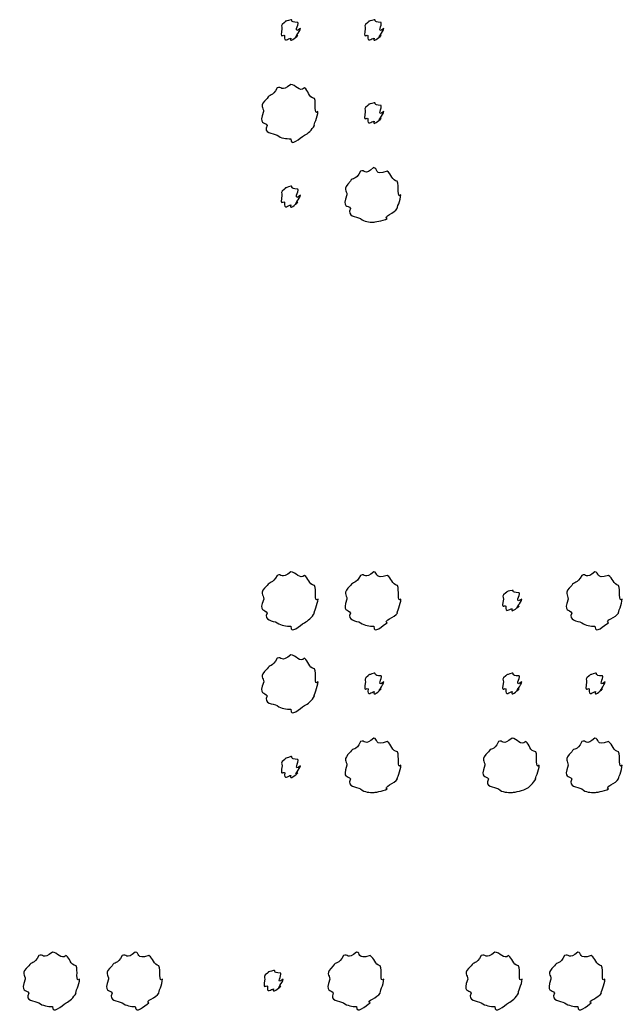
# Model space of a CAD drawing. Header units: millimetres. Extents: x -178 to -32, y 41 to 266.
# Drawn here: x -47.74 to -40.17, y 224.79 to 237.29 of the extents above; entities that cross this region are included whole.
import ezdxf

# ---------------------------------------------------------------- set-up
doc = ezdxf.new("R2010")
doc.units = ezdxf.units.MM
doc.layers.get('0').update_dxf_attribs({"linetype": 'CONTINUOUS'})

msp = doc.modelspace()

# ---------------------------------------------------------------- linework, layer by layer
at = {"color": 0}
for p, q in [((-44.3378, 237.295), (-44.3378, 237.295)), ((-43.2908, 237.295), (-43.2908, 237.295)), ((-44.3378, 236.485), (-44.3378, 236.485)), ((-43.2908, 236.254), (-43.2908, 236.254)), ((-43.2961, 235.438), (-43.2961, 235.438)), ((-44.3378, 235.206), (-44.3378, 235.206)), ((-44.3364, 230.357), (-44.3364, 230.357)), ((-43.2947, 230.357), (-43.2947, 230.357)), ((-40.5126, 230.357), (-40.5126, 230.357)), ((-41.5544, 230.125), (-41.5544, 230.125)), ((-44.3364, 229.315), (-44.3364, 229.315)), ((-43.2894, 229.084), (-43.2894, 229.084)), ((-41.5544, 229.084), (-41.5544, 229.084)), ((-40.507, 229.084), (-40.507, 229.084)), ((-43.2947, 228.268), (-43.2947, 228.268)), ((-41.5544, 228.268), (-41.5544, 228.268)), ((-40.5126, 228.268), (-40.5126, 228.268)), ((-44.3364, 228.036), (-44.3364, 228.036)), ((-47.335, 225.578), (-47.335, 225.578)), ((-46.2933, 225.578), (-46.2933, 225.578)), ((-43.5113, 225.578), (-43.5113, 225.578)), ((-41.7707, 225.578), (-41.7707, 225.578)), ((-40.7289, 225.578), (-40.7289, 225.578)), ((-44.553, 225.346), (-44.553, 225.346))]:
    msp.add_line(p, q, dxfattribs=at)
for points in [[(-44.4151, 237.262), (-44.4758, 237.226), (-44.4482, 237.214), (-44.4482, 237.185)], [(-44.4482, 237.185), (-44.4758, 237.043), (-44.4373, 237.119), (-44.4151, 237.097)], [(-44.3378, 237.295), (-44.4317, 237.271), (-44.3932, 237.284), (-44.4151, 237.262)], [(-44.2496, 237.262), (-44.3653, 237.271), (-44.3008, 237.295), (-44.3378, 237.295)], [(-44.2168, 237.185), (-44.3212, 237.109), (-44.2278, 237.24), (-44.2496, 237.262)], [(-44.2496, 237.097), (-44.3212, 237.043), (-44.2168, 237.148), (-44.2168, 237.185)], [(-43.3677, 237.262), (-43.4245, 237.226), (-43.4008, 237.214), (-43.4008, 237.185)], [(-43.4008, 237.185), (-43.4245, 237.043), (-43.3899, 237.119), (-43.3677, 237.097)], [(-43.2908, 237.295), (-43.3804, 237.271), (-43.3458, 237.284), (-43.3677, 237.262)], [(-43.2026, 237.262), (-43.3141, 237.271), (-43.2534, 237.295), (-43.2908, 237.295)], [(-43.1694, 237.185), (-43.27, 237.109), (-43.1804, 237.24), (-43.2026, 237.262)], [(-43.2026, 237.097), (-43.27, 237.043), (-43.1694, 237.148), (-43.1694, 237.185)], [(-44.4151, 237.097), (-44.4317, 236.999), (-44.3667, 237.064), (-44.3378, 237.064)], [(-44.3378, 237.064), (-44.3653, 236.999), (-44.2718, 237.075), (-44.2496, 237.097)], [(-43.3677, 237.097), (-43.3804, 236.999), (-43.3197, 237.064), (-43.2908, 237.064)], [(-43.2908, 237.064), (-43.3141, 236.999), (-43.2245, 237.075), (-43.2026, 237.097)], [(-44.5089, 236.441), (-44.571, 236.32), (-44.6052, 236.367), (-44.6356, 236.309)], [(-44.3378, 236.485), (-44.4606, 236.378), (-44.4535, 236.47), (-44.5089, 236.441)], [(-44.1671, 236.441), (-44.2249, 236.378), (-44.2786, 236.485), (-44.3378, 236.485)], [(-44.0404, 236.309), (-44.1187, 236.32), (-44.1149, 236.411), (-44.1671, 236.441)], [(-44.6356, 236.309), (-44.7474, 236.206), (-44.6797, 236.198), (-44.6797, 236.143)], [(-43.9963, 236.143), (-44.0567, 236.088), (-44.0101, 236.254), (-44.0404, 236.309)], [(-43.3677, 236.221), (-43.4245, 236.179), (-43.4008, 236.172), (-43.4008, 236.143)], [(-43.2908, 236.254), (-43.3804, 236.223), (-43.3458, 236.243), (-43.3677, 236.221)], [(-43.2026, 236.221), (-43.3141, 236.223), (-43.2534, 236.254), (-43.2908, 236.254)], [(-43.1694, 236.143), (-43.27, 236.062), (-43.1804, 236.198), (-43.2026, 236.221)], [(-44.6797, 236.143), (-44.7474, 235.97), (-44.6645, 236.022), (-44.6356, 235.967)], [(-44.0404, 235.967), (-44.0567, 235.97), (-43.9963, 236.08), (-43.9963, 236.143)], [(-43.4008, 236.143), (-43.4245, 235.996), (-43.3899, 236.077), (-43.3677, 236.055)], [(-43.3677, 236.055), (-43.3804, 235.952), (-43.3197, 236.022), (-43.2908, 236.022)], [(-43.2908, 236.022), (-43.3141, 235.952), (-43.2245, 236.033), (-43.2026, 236.055)], [(-43.2026, 236.055), (-43.27, 235.996), (-43.1694, 236.106), (-43.1694, 236.143)], [(-44.6356, 235.967), (-44.6881, 235.864), (-44.5639, 235.875), (-44.5089, 235.846)], [(-44.1671, 235.846), (-44.1187, 235.864), (-44.0732, 235.914), (-44.0404, 235.967)], [(-44.5089, 235.846), (-44.4606, 235.804), (-44.3957, 235.802), (-44.3378, 235.802)], [(-44.3378, 235.802), (-44.3435, 235.687), (-44.2221, 235.815), (-44.1671, 235.846)], [(-43.2961, 235.438), (-43.4093, 235.327), (-43.4065, 235.423), (-43.4615, 235.394)], [(-43.1253, 235.394), (-43.2961, 235.327), (-43.2368, 235.438), (-43.2961, 235.438)], [(-43.4615, 235.394), (-43.5194, 235.268), (-43.5578, 235.322), (-43.5882, 235.267)], [(-42.9983, 235.267), (-43.0675, 235.268), (-43.0703, 235.363), (-43.1253, 235.394)], [(-44.3378, 235.206), (-44.4317, 235.173), (-44.3932, 235.193), (-44.4151, 235.168)], [(-44.2496, 235.168), (-44.3653, 235.173), (-44.3008, 235.206), (-44.3378, 235.206)], [(-43.5882, 235.267), (-43.6958, 235.158), (-43.6323, 235.154), (-43.6323, 235.096)], [(-42.9542, 235.096), (-43.0096, 235.041), (-42.9683, 235.212), (-42.9983, 235.267)], [(-44.4151, 235.168), (-44.4758, 235.125), (-44.4482, 235.119), (-44.4482, 235.09)], [(-44.4482, 235.09), (-44.4758, 234.944), (-44.4373, 235.027), (-44.4151, 235.002)], [(-44.2168, 235.09), (-44.3212, 235.008), (-44.2278, 235.146), (-44.2496, 235.168)], [(-44.2496, 235.002), (-44.3212, 234.944), (-44.2168, 235.058), (-44.2168, 235.09)], [(-43.6323, 235.096), (-43.6958, 234.92), (-43.6171, 234.976), (-43.5882, 234.925)], [(-42.9983, 234.925), (-43.0096, 234.92), (-42.9542, 235.033), (-42.9542, 235.096)], [(-44.4151, 235.002), (-44.4317, 234.898), (-44.3667, 234.969), (-44.3378, 234.969)], [(-44.3378, 234.969), (-44.3653, 234.898), (-44.2718, 234.98), (-44.2496, 235.002)], [(-43.5882, 234.925), (-43.6379, 234.816), (-43.5165, 234.831), (-43.4615, 234.798)], [(-43.1253, 234.798), (-43.186, 234.816), (-43.0276, 234.873), (-42.9983, 234.925)], [(-43.4615, 234.798), (-43.4093, 234.754), (-43.3511, 234.754), (-43.2961, 234.754)], [(-43.2961, 234.754), (-43.2961, 234.754), (-43.1804, 234.768), (-43.1253, 234.798)], [(-44.5075, 230.313), (-44.5696, 230.197), (-44.6038, 230.241), (-44.6342, 230.186)], [(-44.3364, 230.357), (-44.4592, 230.255), (-44.4525, 230.342), (-44.5075, 230.313)], [(-44.1657, 230.313), (-44.2235, 230.255), (-44.2771, 230.357), (-44.3364, 230.357)], [(-44.039, 230.186), (-44.1173, 230.197), (-44.1134, 230.283), (-44.1657, 230.313)], [(-43.4601, 230.313), (-43.518, 230.197), (-43.5568, 230.241), (-43.5868, 230.186)], [(-43.2947, 230.357), (-43.4079, 230.255), (-43.4051, 230.342), (-43.4601, 230.313)], [(-43.1239, 230.313), (-43.2947, 230.255), (-43.2354, 230.357), (-43.2947, 230.357)], [(-42.9973, 230.186), (-43.0661, 230.197), (-43.0689, 230.283), (-43.1239, 230.313)], [(-40.6777, 230.313), (-40.7356, 230.197), (-40.7744, 230.241), (-40.8047, 230.186)], [(-40.5126, 230.357), (-40.6255, 230.255), (-40.6227, 230.342), (-40.6777, 230.313)], [(-40.3415, 230.313), (-40.5126, 230.255), (-40.4534, 230.357), (-40.5126, 230.357)], [(-40.2149, 230.186), (-40.2837, 230.197), (-40.2865, 230.283), (-40.3415, 230.313)], [(-44.6342, 230.186), (-44.746, 230.087), (-44.6782, 230.073), (-44.6782, 230.015)], [(-43.9949, 230.015), (-44.0556, 229.968), (-44.0087, 230.131), (-44.039, 230.186)], [(-43.5868, 230.186), (-43.6944, 230.087), (-43.6309, 230.073), (-43.6309, 230.015)], [(-42.9532, 230.015), (-43.0082, 229.968), (-42.9669, 230.131), (-42.9973, 230.186)], [(-40.8047, 230.186), (-40.912, 230.087), (-40.8488, 230.073), (-40.8488, 230.015)], [(-40.1708, 230.015), (-40.2258, 229.968), (-40.1846, 230.131), (-40.2149, 230.186)], [(-41.6313, 230.092), (-41.692, 230.057), (-41.6645, 230.044), (-41.6645, 230.015)], [(-41.5544, 230.125), (-41.6479, 230.101), (-41.6094, 230.114), (-41.6313, 230.092)], [(-41.4662, 230.092), (-41.5819, 230.101), (-41.517, 230.125), (-41.5544, 230.125)], [(-41.433, 230.015), (-41.5378, 229.939), (-41.444, 230.07), (-41.4662, 230.092)], [(-44.6782, 230.015), (-44.746, 229.847), (-44.6631, 229.894), (-44.6342, 229.839)], [(-44.039, 229.839), (-44.0556, 229.847), (-43.9949, 229.952), (-43.9949, 230.015)], [(-43.6309, 230.015), (-43.6944, 229.847), (-43.6157, 229.894), (-43.5868, 229.839)], [(-42.9973, 229.839), (-43.0082, 229.847), (-42.9532, 229.952), (-42.9532, 230.015)], [(-41.6645, 230.015), (-41.692, 229.873), (-41.6535, 229.949), (-41.6313, 229.927)], [(-41.6313, 229.927), (-41.6479, 229.829), (-41.5833, 229.894), (-41.5544, 229.894)], [(-41.5544, 229.894), (-41.5819, 229.829), (-41.4881, 229.905), (-41.4662, 229.927)], [(-41.4662, 229.927), (-41.5378, 229.873), (-41.433, 229.978), (-41.433, 230.015)], [(-40.8488, 230.015), (-40.912, 229.847), (-40.8337, 229.894), (-40.8047, 229.839)], [(-40.2149, 229.839), (-40.2258, 229.847), (-40.1708, 229.952), (-40.1708, 230.015)], [(-44.6342, 229.839), (-44.6867, 229.741), (-44.5625, 229.747), (-44.5075, 229.718)], [(-44.1657, 229.718), (-44.1173, 229.741), (-44.0718, 229.786), (-44.039, 229.839)], [(-43.5868, 229.839), (-43.6365, 229.741), (-43.5151, 229.747), (-43.4601, 229.718)], [(-43.1239, 229.718), (-43.1846, 229.741), (-43.0262, 229.786), (-42.9973, 229.839)], [(-40.8047, 229.839), (-40.8541, 229.741), (-40.7331, 229.747), (-40.6777, 229.718)], [(-40.3415, 229.718), (-40.4022, 229.741), (-40.2438, 229.786), (-40.2149, 229.839)], [(-44.5075, 229.718), (-44.4592, 229.682), (-44.3946, 229.674), (-44.3364, 229.674)], [(-44.3364, 229.674), (-44.3421, 229.564), (-44.2207, 229.687), (-44.1657, 229.718)], [(-43.4601, 229.718), (-43.4079, 229.682), (-43.35, 229.674), (-43.2947, 229.674)], [(-43.2947, 229.674), (-43.2947, 229.564), (-43.1789, 229.687), (-43.1239, 229.718)], [(-40.6777, 229.718), (-40.6255, 229.682), (-40.5677, 229.674), (-40.5126, 229.674)], [(-40.5126, 229.674), (-40.5126, 229.564), (-40.3966, 229.687), (-40.3415, 229.718)], [(-44.3364, 229.315), (-44.4592, 229.208), (-44.4525, 229.3), (-44.5075, 229.271)], [(-44.1657, 229.271), (-44.2235, 229.208), (-44.2771, 229.315), (-44.3364, 229.315)], [(-44.5075, 229.271), (-44.5696, 229.15), (-44.6038, 229.197), (-44.6342, 229.139)], [(-44.039, 229.139), (-44.1173, 229.15), (-44.1134, 229.241), (-44.1657, 229.271)], [(-44.6342, 229.139), (-44.746, 229.035), (-44.6782, 229.029), (-44.6782, 228.974)], [(-43.9949, 228.974), (-44.0556, 228.918), (-44.0087, 229.084), (-44.039, 229.139)], [(-43.3663, 229.05), (-43.4231, 229.009), (-43.3994, 229.003), (-43.3994, 228.974)], [(-43.2894, 229.084), (-43.379, 229.053), (-43.3444, 229.073), (-43.3663, 229.05)], [(-43.2012, 229.05), (-43.3126, 229.053), (-43.252, 229.084), (-43.2894, 229.084)], [(-43.168, 228.974), (-43.2685, 228.892), (-43.1789, 229.029), (-43.2012, 229.05)], [(-41.6313, 229.05), (-41.692, 229.009), (-41.6645, 229.003), (-41.6645, 228.974)], [(-41.5544, 229.084), (-41.6479, 229.053), (-41.6094, 229.073), (-41.6313, 229.05)], [(-41.4662, 229.05), (-41.5819, 229.053), (-41.517, 229.084), (-41.5544, 229.084)], [(-41.433, 228.974), (-41.5378, 228.892), (-41.444, 229.029), (-41.4662, 229.05)], [(-40.5843, 229.05), (-40.6407, 229.009), (-40.6171, 229.003), (-40.6171, 228.974)], [(-40.507, 229.084), (-40.5966, 229.053), (-40.562, 229.073), (-40.5843, 229.05)], [(-40.4188, 229.05), (-40.5303, 229.053), (-40.47, 229.084), (-40.507, 229.084)], [(-40.3856, 228.974), (-40.4862, 228.892), (-40.3966, 229.029), (-40.4188, 229.05)], [(-44.6782, 228.974), (-44.746, 228.8), (-44.6631, 228.852), (-44.6342, 228.797)], [(-44.039, 228.797), (-44.0556, 228.8), (-43.9949, 228.91), (-43.9949, 228.974)], [(-43.3994, 228.974), (-43.4231, 228.826), (-43.3885, 228.907), (-43.3663, 228.885)], [(-43.2012, 228.885), (-43.2685, 228.826), (-43.168, 228.936), (-43.168, 228.974)], [(-41.6645, 228.974), (-41.692, 228.826), (-41.6535, 228.907), (-41.6313, 228.885)], [(-41.4662, 228.885), (-41.5378, 228.826), (-41.433, 228.936), (-41.433, 228.974)], [(-40.6171, 228.974), (-40.6407, 228.826), (-40.6061, 228.907), (-40.5843, 228.885)], [(-40.4188, 228.885), (-40.4862, 228.826), (-40.3856, 228.936), (-40.3856, 228.974)], [(-44.6342, 228.797), (-44.6867, 228.694), (-44.5625, 228.705), (-44.5075, 228.676)], [(-44.1657, 228.676), (-44.1173, 228.694), (-44.0718, 228.745), (-44.039, 228.797)], [(-43.3663, 228.885), (-43.379, 228.782), (-43.3183, 228.852), (-43.2894, 228.852)], [(-43.2894, 228.852), (-43.3126, 228.782), (-43.223, 228.863), (-43.2012, 228.885)], [(-41.6313, 228.885), (-41.6479, 228.782), (-41.5833, 228.852), (-41.5544, 228.852)], [(-41.5544, 228.852), (-41.5819, 228.782), (-41.4881, 228.863), (-41.4662, 228.885)], [(-40.5843, 228.885), (-40.5966, 228.782), (-40.5359, 228.852), (-40.507, 228.852)], [(-40.507, 228.852), (-40.5303, 228.782), (-40.4407, 228.863), (-40.4188, 228.885)], [(-44.5075, 228.676), (-44.4592, 228.635), (-44.3946, 228.632), (-44.3364, 228.632)], [(-44.3364, 228.632), (-44.3421, 228.517), (-44.2207, 228.646), (-44.1657, 228.676)], [(-43.4601, 228.224), (-43.518, 228.098), (-43.5568, 228.152), (-43.5868, 228.097)], [(-43.2947, 228.268), (-43.4079, 228.158), (-43.4051, 228.253), (-43.4601, 228.224)], [(-43.1239, 228.224), (-43.2947, 228.158), (-43.2354, 228.268), (-43.2947, 228.268)], [(-42.9973, 228.097), (-43.0661, 228.098), (-43.0689, 228.194), (-43.1239, 228.224)], [(-41.7251, 228.224), (-41.7872, 228.098), (-41.8218, 228.152), (-41.8518, 228.097)], [(-41.5544, 228.268), (-41.6768, 228.158), (-41.6701, 228.253), (-41.7251, 228.224)], [(-41.3833, 228.224), (-41.4412, 228.158), (-41.4951, 228.268), (-41.5544, 228.268)], [(-41.2567, 228.097), (-41.3353, 228.098), (-41.3311, 228.194), (-41.3833, 228.224)], [(-40.6777, 228.224), (-40.7356, 228.098), (-40.7744, 228.152), (-40.8047, 228.097)], [(-40.5126, 228.268), (-40.6255, 228.158), (-40.6227, 228.253), (-40.6777, 228.224)], [(-40.3415, 228.224), (-40.5126, 228.158), (-40.4534, 228.268), (-40.5126, 228.268)], [(-40.2149, 228.097), (-40.2837, 228.098), (-40.2865, 228.194), (-40.3415, 228.224)], [(-43.5868, 228.097), (-43.6944, 227.988), (-43.6309, 227.984), (-43.6309, 227.926)], [(-42.9532, 227.926), (-43.0082, 227.871), (-42.9669, 228.042), (-42.9973, 228.097)], [(-41.8518, 228.097), (-41.9636, 227.988), (-41.8959, 227.984), (-41.8959, 227.926)], [(-41.2126, 227.926), (-41.2732, 227.871), (-41.2263, 228.042), (-41.2567, 228.097)], [(-40.8047, 228.097), (-40.912, 227.988), (-40.8488, 227.984), (-40.8488, 227.926)], [(-40.1708, 227.926), (-40.2258, 227.871), (-40.1846, 228.042), (-40.2149, 228.097)], [(-44.4137, 227.998), (-44.4743, 227.955), (-44.4468, 227.949), (-44.4468, 227.921)], [(-44.4468, 227.921), (-44.4743, 227.774), (-44.4359, 227.857), (-44.4137, 227.832)], [(-44.3364, 228.036), (-44.4302, 228.003), (-44.3918, 228.022), (-44.4137, 227.998)], [(-44.2482, 227.998), (-44.3643, 228.003), (-44.2994, 228.036), (-44.3364, 228.036)], [(-44.2154, 227.921), (-44.3202, 227.838), (-44.2263, 227.976), (-44.2482, 227.998)], [(-44.2482, 227.832), (-44.3202, 227.774), (-44.2154, 227.887), (-44.2154, 227.921)], [(-43.6309, 227.926), (-43.6944, 227.75), (-43.6157, 227.806), (-43.5868, 227.755)], [(-42.9973, 227.755), (-43.0082, 227.75), (-42.9532, 227.863), (-42.9532, 227.926)], [(-41.8959, 227.926), (-41.9636, 227.75), (-41.8811, 227.806), (-41.8518, 227.755)], [(-41.2567, 227.755), (-41.2732, 227.75), (-41.2126, 227.863), (-41.2126, 227.926)], [(-40.8488, 227.926), (-40.912, 227.75), (-40.8337, 227.806), (-40.8047, 227.755)], [(-40.2149, 227.755), (-40.2258, 227.75), (-40.1708, 227.863), (-40.1708, 227.926)], [(-44.4137, 227.832), (-44.4302, 227.728), (-44.3653, 227.799), (-44.3364, 227.799)], [(-44.3364, 227.799), (-44.3643, 227.728), (-44.2704, 227.81), (-44.2482, 227.832)], [(-43.5868, 227.755), (-43.6365, 227.646), (-43.5151, 227.662), (-43.4601, 227.628)], [(-43.1239, 227.628), (-43.1846, 227.646), (-43.0262, 227.703), (-42.9973, 227.755)], [(-41.8518, 227.755), (-41.9044, 227.646), (-41.7802, 227.662), (-41.7251, 227.628)], [(-41.3833, 227.628), (-41.3353, 227.646), (-41.2898, 227.703), (-41.2567, 227.755)], [(-40.8047, 227.755), (-40.8541, 227.646), (-40.7331, 227.662), (-40.6777, 227.628)], [(-40.3415, 227.628), (-40.4022, 227.646), (-40.2438, 227.703), (-40.2149, 227.755)], [(-43.4601, 227.628), (-43.4079, 227.584), (-43.35, 227.584), (-43.2947, 227.584)], [(-43.2947, 227.584), (-43.2947, 227.584), (-43.1789, 227.598), (-43.1239, 227.628)], [(-41.7251, 227.628), (-41.6768, 227.584), (-41.6123, 227.584), (-41.5544, 227.584)], [(-41.5544, 227.584), (-41.5597, 227.584), (-41.4387, 227.598), (-41.3833, 227.628)], [(-40.6777, 227.628), (-40.6255, 227.584), (-40.5677, 227.584), (-40.5126, 227.584)], [(-40.5126, 227.584), (-40.5126, 227.584), (-40.3966, 227.598), (-40.3415, 227.628)], [(-47.335, 225.578), (-47.4578, 225.476), (-47.4511, 225.563), (-47.5061, 225.534)], [(-47.1643, 225.534), (-47.2221, 225.476), (-47.2757, 225.578), (-47.335, 225.578)], [(-46.2933, 225.578), (-46.4065, 225.476), (-46.4037, 225.563), (-46.4587, 225.534)], [(-46.1225, 225.534), (-46.2933, 225.476), (-46.234, 225.578), (-46.2933, 225.578)], [(-43.5113, 225.578), (-43.6241, 225.476), (-43.6213, 225.563), (-43.6764, 225.534)], [(-43.3402, 225.534), (-43.5113, 225.476), (-43.452, 225.578), (-43.5113, 225.578)], [(-41.7707, 225.578), (-41.8934, 225.476), (-41.8864, 225.563), (-41.9414, 225.534)], [(-41.5999, 225.534), (-41.6578, 225.476), (-41.7114, 225.578), (-41.7707, 225.578)], [(-40.7289, 225.578), (-40.8418, 225.476), (-40.839, 225.563), (-40.8944, 225.534)], [(-40.5582, 225.534), (-40.7289, 225.476), (-40.6696, 225.578), (-40.7289, 225.578)], [(-47.5061, 225.534), (-47.5682, 225.418), (-47.6024, 225.462), (-47.6328, 225.407)], [(-47.0376, 225.407), (-47.1159, 225.418), (-47.1121, 225.504), (-47.1643, 225.534)], [(-46.4587, 225.534), (-46.5166, 225.418), (-46.5554, 225.462), (-46.5854, 225.407)], [(-45.9959, 225.407), (-46.0647, 225.418), (-46.0675, 225.504), (-46.1225, 225.534)], [(-43.6764, 225.534), (-43.7342, 225.418), (-43.773, 225.462), (-43.8034, 225.407)], [(-43.2135, 225.407), (-43.2823, 225.418), (-43.2851, 225.504), (-43.3402, 225.534)], [(-41.9414, 225.534), (-42.0035, 225.418), (-42.0381, 225.462), (-42.0684, 225.407)], [(-41.4729, 225.407), (-41.5516, 225.418), (-41.5473, 225.504), (-41.5999, 225.534)], [(-40.8944, 225.534), (-40.9522, 225.418), (-40.9907, 225.462), (-41.021, 225.407)], [(-40.4312, 225.407), (-40.4999, 225.418), (-40.5028, 225.504), (-40.5582, 225.534)], [(-47.6328, 225.407), (-47.7446, 225.308), (-47.6769, 225.294), (-47.6769, 225.236)], [(-46.9935, 225.236), (-47.0542, 225.189), (-47.0073, 225.352), (-47.0376, 225.407)], [(-46.5854, 225.407), (-46.693, 225.308), (-46.6295, 225.294), (-46.6295, 225.236)], [(-45.9518, 225.236), (-46.0068, 225.189), (-45.9655, 225.352), (-45.9959, 225.407)], [(-44.6299, 225.314), (-44.6906, 225.278), (-44.6631, 225.265), (-44.6631, 225.236)], [(-44.553, 225.346), (-44.6465, 225.322), (-44.608, 225.335), (-44.6299, 225.314)], [(-44.4648, 225.314), (-44.5805, 225.322), (-44.5156, 225.346), (-44.553, 225.346)], [(-44.4317, 225.236), (-44.5364, 225.16), (-44.4426, 225.291), (-44.4648, 225.314)], [(-43.8034, 225.407), (-43.9106, 225.308), (-43.8475, 225.294), (-43.8475, 225.236)], [(-43.1694, 225.236), (-43.2245, 225.189), (-43.1832, 225.352), (-43.2135, 225.407)], [(-42.0684, 225.407), (-42.1799, 225.308), (-42.1125, 225.294), (-42.1125, 225.236)], [(-41.4288, 225.236), (-41.4895, 225.189), (-41.4426, 225.352), (-41.4729, 225.407)], [(-41.021, 225.407), (-41.1286, 225.308), (-41.0651, 225.294), (-41.0651, 225.236)], [(-40.3871, 225.236), (-40.4421, 225.189), (-40.4008, 225.352), (-40.4312, 225.407)], [(-47.6769, 225.236), (-47.7446, 225.068), (-47.6617, 225.115), (-47.6328, 225.06)], [(-47.0376, 225.06), (-47.0542, 225.068), (-46.9935, 225.173), (-46.9935, 225.236)], [(-46.6295, 225.236), (-46.693, 225.068), (-46.6143, 225.115), (-46.5854, 225.06)], [(-45.9959, 225.06), (-46.0068, 225.068), (-45.9518, 225.173), (-45.9518, 225.236)], [(-44.6631, 225.236), (-44.6906, 225.094), (-44.6521, 225.17), (-44.6299, 225.148)], [(-44.4648, 225.148), (-44.5364, 225.094), (-44.4317, 225.199), (-44.4317, 225.236)], [(-43.8475, 225.236), (-43.9106, 225.068), (-43.8323, 225.115), (-43.8034, 225.06)], [(-43.2135, 225.06), (-43.2245, 225.068), (-43.1694, 225.173), (-43.1694, 225.236)], [(-42.1125, 225.236), (-42.1799, 225.068), (-42.0973, 225.115), (-42.0684, 225.06)], [(-41.4729, 225.06), (-41.4895, 225.068), (-41.4288, 225.173), (-41.4288, 225.236)], [(-41.0651, 225.236), (-41.1286, 225.068), (-41.0499, 225.115), (-41.021, 225.06)], [(-40.4312, 225.06), (-40.4421, 225.068), (-40.3871, 225.173), (-40.3871, 225.236)], [(-47.6328, 225.06), (-47.6853, 224.962), (-47.5611, 224.967), (-47.5061, 224.939)], [(-47.1643, 224.939), (-47.1159, 224.962), (-47.0704, 225.007), (-47.0376, 225.06)], [(-46.5854, 225.06), (-46.6351, 224.962), (-46.5138, 224.967), (-46.4587, 224.939)], [(-46.1225, 224.939), (-46.1832, 224.962), (-46.0248, 225.007), (-45.9959, 225.06)], [(-44.6299, 225.148), (-44.6465, 225.05), (-44.5819, 225.115), (-44.553, 225.115)], [(-44.553, 225.115), (-44.5805, 225.05), (-44.4867, 225.126), (-44.4648, 225.148)], [(-43.8034, 225.06), (-43.8527, 224.962), (-43.7317, 224.967), (-43.6764, 224.939)], [(-43.3402, 224.939), (-43.4008, 224.962), (-43.2424, 225.007), (-43.2135, 225.06)], [(-42.0684, 225.06), (-42.1206, 224.962), (-41.9968, 224.967), (-41.9414, 224.939)], [(-41.5999, 224.939), (-41.5516, 224.962), (-41.5061, 225.007), (-41.4729, 225.06)], [(-41.021, 225.06), (-41.0707, 224.962), (-40.9494, 224.967), (-40.8944, 224.939)], [(-40.5582, 224.939), (-40.6185, 224.962), (-40.4601, 225.007), (-40.4312, 225.06)], [(-47.5061, 224.939), (-47.4578, 224.903), (-47.3932, 224.894), (-47.335, 224.894)], [(-47.335, 224.894), (-47.3407, 224.786), (-47.2193, 224.908), (-47.1643, 224.939)], [(-46.4587, 224.939), (-46.4065, 224.903), (-46.3487, 224.894), (-46.2933, 224.894)], [(-46.2933, 224.894), (-46.2933, 224.786), (-46.1776, 224.908), (-46.1225, 224.939)], [(-43.6764, 224.939), (-43.6241, 224.903), (-43.5663, 224.894), (-43.5113, 224.894)], [(-43.5113, 224.894), (-43.5113, 224.786), (-43.3952, 224.908), (-43.3402, 224.939)], [(-41.9414, 224.939), (-41.8934, 224.903), (-41.8285, 224.894), (-41.7707, 224.894)], [(-41.7707, 224.894), (-41.7763, 224.786), (-41.6549, 224.908), (-41.5999, 224.939)], [(-40.8944, 224.939), (-40.8418, 224.903), (-40.7839, 224.894), (-40.7289, 224.894)], [(-40.7289, 224.894), (-40.7289, 224.786), (-40.6132, 224.908), (-40.5582, 224.939)]]:
    msp.add_open_spline(points, degree=3, dxfattribs=at)

doc.saveas('drawing.dxf')
